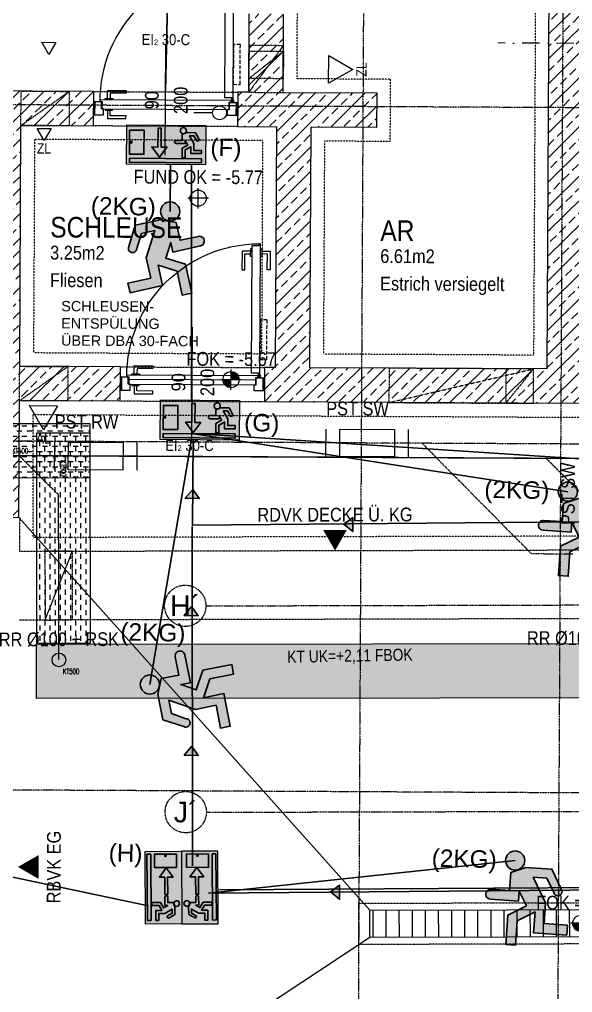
# Model space of a CAD drawing. Header units: millimetres. Extents: x -22184 to 119634, y -59962 to 51543.
# Drawn here: x 3536 to 7557, y -1063 to 6009 of the extents above; entities that cross this region are included whole.
import ezdxf
from ezdxf.enums import TextEntityAlignment as Align

# ---------------------------------------------------------------- set-up
doc = ezdxf.new("R2010")
doc.units = ezdxf.units.MM
for name, pattern in [('DASHDOT', [1, 0.5, -0.25, 0, -0.25]), ('HIDDEN', [0.375, 0.25, -0.125]), ('HIDDEN2', [0.1875, 0.125, -0.0625]), ('STRICHPUNKT', [1, 0.5, -0.25, 0, -0.25]), ('STRICHPUNKTX2', [2, 1, -0.5, 0, -0.5])]:
    doc.linetypes.add(name, pattern=pattern)
for name, color, linetype in [('00-TXT---------M0', 8, 'Continuous'), ('01-ANS-G00-LKG-M0', 8, 'Continuous'), ('01-SCH-G00-Lkg-M0', 8, 'STRICHPUNKTX2'), ('01-SYM-G00-Lkg-M0', 8, 'Continuous'), ('01-TXT---------M0', 1, 'Continuous'), ('01-TXT---------PP', 1, 'Continuous'), ('01-TXT-G00-LKG-M0', 1, 'Continuous'), ('02-ANS-G00-Lkg-Rigol', 8, 'Continuous'), ('02-AXO-G00-Lkg-M0', 8, 'STRICHPUNKT'), ('02-FIL-G00-Lkg-STB', 8, 'Continuous'), ('02-HID-G00-LKG-M0', 8, 'HIDDEN2'), ('02-TWA-G00-LKG-M0', 4, 'Continuous'), ('03-SYM-G00-Lkg-M0', 8, 'Continuous'), ('05-STO---------M0', 1, 'Continuous'), ('05-SYM---------M0', 8, 'Continuous'), ('05-SYM-G00-Lkg-M0', 8, 'Continuous'), ('05-TXT--------M0', 8, 'Continuous'), ('05-TXT-G00-Lkg-M0', 8, 'Continuous'), ('07-RWK-G00-LKG-M0', 150, 'HIDDEN'), ('07-SWK-G00-Lkg-M0', 34, 'STRICHPUNKT'), ('07-SYM-G00-LKG-M0', 8, 'Continuous'), ('07-TXT---------M0', 8, 'Continuous')]:
    doc.layers.add(name, color=color, linetype=linetype)
doc.layers.add('05_HLP---------M0', color=6, linetype='Continuous', plot=False)
doc.layers.add('07_SYM-G00-LKG-HLP', color=6, linetype='Continuous', plot=False)
for name, color, linetype, true_color in [('E_Bauangaben', 242, 'Continuous', 0xcb1042), ('E_BRANDMELDE', 1, 'Continuous', 0xec0407), ('E_KABELTASSE', 150, 'Continuous', 0x007af5)]:
    doc.layers.add(name, color=color, linetype=linetype, true_color=true_color)
doc.styles.add('0.EG (1)$0$ERSTELLTER_STIL_2', font='ARIALN.TTF')
doc.styles.add('ARIAL', font='arial.ttf', dxfattribs={"width": 0.85})
doc.styles.add('ET_LEGENDE - Wohnung$0$ROMANS', font='romans.shx', dxfattribs={"width": 0.6})
doc.styles.get("Standard").update_dxf_attribs({"font": 'arial.ttf'})
pattern_1 = [(44.70755, (-35675.08, -41544.72), (-89.34302, 90.25976), []), (44.70755, (-35585.27, -41545.18), (-89.34302, 90.25976), [63.5, -31.75])]

# ---------------------------------------------------------------- blocks, each defined once
blk = doc.blocks.new('*U116')
h = blk.add_hatch()
h.set_pattern_fill('DASH', color=256, scale=15, style=0)
h.set_pattern_definition([(0, (17783.196, 0), (47.625, 47.625), [47.625, -47.625])])
h.paths.add_polyline_path([(18783.2, 250), (0, 250), (0, -250), (18783.2, -250)])
blk.add_lwpolyline([(18783.2, 250), (0, 250), (0, -250), (18783.2, -250)], close=True)
at = {"insert": (250, 0), "char_height": 50, "width": 570.095, "attachment_point": 4, "style": 'ET_LEGENDE - Wohnung$0$ROMANS'}
blk.add_mtext('KT500', dxfattribs=at)
at = {"style": 'ET_LEGENDE - Wohnung$0$ROMANS', "width": 0.6, "flags": 1}
for tag, p in [('RAUMBUCHNUMMER', (500, -550)), ('ANLAGE', (500, -700))]:
    blk.add_attdef(tag, text='', height=100, dxfattribs=at).set_placement(p, align=Align.MIDDLE)
for tag, p in [('TEILANLAGE_NR', (500, -850)), ('KOMPONENTE', (500, -1000)), ('KOMPONENTE_NR', (500, -1150)), ('BEZEICHNUNG', (500, -1300)), ('TYP', (500, -1450)), ('HERSTELLER', (500, -1600)), ('MODEL', (500, -1750)), ('LEISTUNG_MAX', (500, -1900)), ('SPEZIFISCH_1', (500, -2050)), ('SPEZIFISCH_2', (500, -2200)), ('SPEZIFISCH_3', (500, -2350)), ('SPEZIFISCH_4', (500, -2500)), ('SPEZIFISCH_5', (500, -2650)), ('GEWERKE_CODE', (500, -2800)), ('LV_POS', (500, -2950)), ('ZAEHLER', (500, -3100)), ('PLATZHALTER_1', (500, -3250)), ('PLATZHALTER_2', (500, -3400)), ('PLATZHALTER_3', (500, -3550)), ('JOBLISTE_VDMA', (500, -3700)), ('ET_SPEZIFISCH_1', (500, -3850)), ('ET_SPEZIFISCH_2', (500, -4000)), ('ET_SPEZIFISCH_3', (500, -4150)), ('ET_SPEZIFISCH_4', (500, -4300)), ('ET_SPEZIFISCH_5', (500, -4450)), ('ET_SPEZIFISCH_6', (500, -4600)), ('ET_SPEZIFISCH_7', (500, -4750))]:
    blk.add_attdef(tag, text='', height=100, dxfattribs=at).set_placement(p, align=Align.MIDDLE_CENTER)
blk = doc.blocks.new('*U115')
h = blk.add_hatch()
h.set_pattern_fill('DASH', color=256, scale=15, style=0)
h.set_pattern_definition([(0, (952.32, 0), (47.625, 47.625), [47.625, -47.625])])
h.paths.add_polyline_path([(1952.3, 250), (0, 250), (0, -250), (1952.3, -250)])
blk.add_lwpolyline([(1952.3, 250), (0, 250), (0, -250), (1952.3, -250)], close=True)
at = {"insert": (250, 0), "char_height": 50, "width": 570.095, "attachment_point": 4, "style": 'ET_LEGENDE - Wohnung$0$ROMANS'}
blk.add_mtext('KT500', dxfattribs=at)
at = {"style": 'ET_LEGENDE - Wohnung$0$ROMANS', "width": 0.6, "flags": 1}
for tag, p in [('RAUMBUCHNUMMER', (500, -550)), ('ANLAGE', (500, -700))]:
    blk.add_attdef(tag, text='', height=100, dxfattribs=at).set_placement(p, align=Align.MIDDLE)
for tag, p in [('TEILANLAGE_NR', (500, -850)), ('KOMPONENTE', (500, -1000)), ('KOMPONENTE_NR', (500, -1150)), ('BEZEICHNUNG', (500, -1300)), ('TYP', (500, -1450)), ('HERSTELLER', (500, -1600)), ('MODEL', (500, -1750)), ('LEISTUNG_MAX', (500, -1900)), ('SPEZIFISCH_1', (500, -2050)), ('SPEZIFISCH_2', (500, -2200)), ('SPEZIFISCH_3', (500, -2350)), ('SPEZIFISCH_4', (500, -2500)), ('SPEZIFISCH_5', (500, -2650)), ('GEWERKE_CODE', (500, -2800)), ('LV_POS', (500, -2950)), ('ZAEHLER', (500, -3100)), ('PLATZHALTER_1', (500, -3250)), ('PLATZHALTER_2', (500, -3400)), ('PLATZHALTER_3', (500, -3550)), ('JOBLISTE_VDMA', (500, -3700)), ('ET_SPEZIFISCH_1', (500, -3850)), ('ET_SPEZIFISCH_2', (500, -4000)), ('ET_SPEZIFISCH_3', (500, -4150)), ('ET_SPEZIFISCH_4', (500, -4300)), ('ET_SPEZIFISCH_5', (500, -4450)), ('ET_SPEZIFISCH_6', (500, -4600)), ('ET_SPEZIFISCH_7', (500, -4750))]:
    blk.add_attdef(tag, text='', height=100, dxfattribs=at).set_placement(p, align=Align.MIDDLE_CENTER)
blk = doc.blocks.new('*U96')
blk.add_line((0, 65), (0, 240))
blk.add_circle((0, 0), 65)
at = {"style": 'ET_LEGENDE - Wohnung$0$ROMANS', "width": 0.6, "flags": 1}
for tag, p in [('RAUMBUCHNUMMER', (0, -400)), ('ANLAGE', (0, -550))]:
    blk.add_attdef(tag, text='', height=100, dxfattribs=at).set_placement(p, align=Align.MIDDLE)
for tag, p in [('TEILANLAGE_NR', (0, -700)), ('KOMPONENTE', (0, -850)), ('KOMPONENTE_NR', (0, -1000)), ('BEZEICHNUNG', (0, -1150)), ('TYP', (0, -1300)), ('HERSTELLER', (0, -1450)), ('MODEL', (0, -1600)), ('LEISTUNG_MAX', (0, -1750)), ('SPEZIFISCH_1', (0, -1900)), ('SPEZIFISCH_2', (0, -2050)), ('SPEZIFISCH_3', (0, -2200)), ('SPEZIFISCH_4', (0, -2350)), ('SPEZIFISCH_5', (0, -2500)), ('GEWERKE_CODE', (0, -2650)), ('LV_POS', (0, -2800)), ('ZAEHLER', (0, -2950)), ('PLATZHALTER_1', (0, -3100)), ('PLATZHALTER_2', (0, -3250)), ('PLATZHALTER_3', (0, -3400)), ('JOBLISTE_VDMA', (0, -3550)), ('ET_SPEZIFISCH_1', (0, -3700)), ('ET_SPEZIFISCH_2', (0, -3850)), ('ET_SPEZIFISCH_3', (0, -4000)), ('ET_SPEZIFISCH_4', (0, -4150)), ('ET_SPEZIFISCH_5', (0, -4300)), ('ET_SPEZIFISCH_6', (0, -4450)), ('ET_SPEZIFISCH_7', (0, -4600))]:
    blk.add_attdef(tag, text='', height=100, dxfattribs=at).set_placement(p, align=Align.MIDDLE_CENTER)
blk = doc.blocks.new('*U124')
h = blk.add_hatch()
h.set_pattern_fill('DASH', color=256, scale=15, style=0)
h.set_pattern_definition([(0, (-21.38, 0), (47.625, 47.625), [47.625, -47.625])])
h.paths.add_polyline_path([(978.6, 250), (0, 250), (0, -250), (978.6, -250)])
blk.add_lwpolyline([(978.6, 250), (0, 250), (0, -250), (978.6, -250)], close=True)
at = {"insert": (250, 0), "char_height": 50, "width": 570.095, "attachment_point": 4, "style": 'ET_LEGENDE - Wohnung$0$ROMANS'}
blk.add_mtext('KT500', dxfattribs=at)
at = {"style": 'ET_LEGENDE - Wohnung$0$ROMANS', "width": 0.6, "flags": 1}
for tag, p in [('RAUMBUCHNUMMER', (500, -550)), ('ANLAGE', (500, -700))]:
    blk.add_attdef(tag, text='', height=100, dxfattribs=at).set_placement(p, align=Align.MIDDLE)
for tag, p in [('TEILANLAGE_NR', (500, -850)), ('KOMPONENTE', (500, -1000)), ('KOMPONENTE_NR', (500, -1150)), ('BEZEICHNUNG', (500, -1300)), ('TYP', (500, -1450)), ('HERSTELLER', (500, -1600)), ('MODEL', (500, -1750)), ('LEISTUNG_MAX', (500, -1900)), ('SPEZIFISCH_1', (500, -2050)), ('SPEZIFISCH_2', (500, -2200)), ('SPEZIFISCH_3', (500, -2350)), ('SPEZIFISCH_4', (500, -2500)), ('SPEZIFISCH_5', (500, -2650)), ('GEWERKE_CODE', (500, -2800)), ('LV_POS', (500, -2950)), ('ZAEHLER', (500, -3100)), ('PLATZHALTER_1', (500, -3250)), ('PLATZHALTER_2', (500, -3400)), ('PLATZHALTER_3', (500, -3550)), ('JOBLISTE_VDMA', (500, -3700)), ('ET_SPEZIFISCH_1', (500, -3850)), ('ET_SPEZIFISCH_2', (500, -4000)), ('ET_SPEZIFISCH_3', (500, -4150)), ('ET_SPEZIFISCH_4', (500, -4300)), ('ET_SPEZIFISCH_5', (500, -4450)), ('ET_SPEZIFISCH_6', (500, -4600)), ('ET_SPEZIFISCH_7', (500, -4750))]:
    blk.add_attdef(tag, text='', height=100, dxfattribs=at).set_placement(p, align=Align.MIDDLE_CENTER)
blk = doc.blocks.new('01-SQM')
at = {"layer": '01-TXT---------M0', "color": 1, "style": 'ARIAL', "width": 0.85}
blk.add_attdef('ROOM', (0, 0), '', height=0.15, dxfattribs=at)
blk.add_attdef('AREA', text='', height=0.1, dxfattribs=at).set_placement((0, -0.06), align=Align.TOP_LEFT)
at = {"layer": '01-TXT---------PP', "color": 1, "style": 'ARIAL', "width": 0.85}
blk.add_attdef('NR', text='', height=0.15, dxfattribs=at).set_placement((-0.1173, 0), align=Align.RIGHT)
blk.add_attdef('FLOOR', text='', height=0.1, dxfattribs=at).set_placement((0, -0.26), align=Align.TOP_LEFT)
blk = doc.blocks.new('05-TXT')
at = {"layer": '05-TXT--------M0'}
blk.add_line((-0.4, 0), (0.4, 0), dxfattribs=at)
at = {"layer": '05-TXT--------M0', "color": 8, "style": 'ARIAL', "width": 0.85}
blk.add_attdef('BREITE', text='', height=0.1, dxfattribs=at).set_placement((0, 0.05), align=Align.CENTER)
blk.add_attdef('HÖHE', text='', height=0.1, rotation=360, dxfattribs=at).set_placement((0, -0.06), align=Align.TOP_CENTER)
blk = doc.blocks.new('03-rar')
blk.add_circle((0, 0), 0.05)
at = {"layer": '01-TXT---------M0', "color": 8, "style": 'ARIAL', "width": 0.85}
blk.add_attdef('RR', text='', height=0.1, dxfattribs=at).set_placement((0, 0.1), align=Align.CENTER)
blk = doc.blocks.new('schnittführung')
at = {"color": 4, "linetype": 'DASHDOT', "ltscale": 0.25}
blk.add_line((0.2375, -0.1378), (0.2375, 1.6622), dxfattribs=at)
blk.add_line((0.2375, -0.1378), (0.2375, 1.6622), dxfattribs=at)
blk.add_line((0.2375, -0.1378), (0.2375, 1.6622), dxfattribs=at)
at = {"color": 4}
blk.add_lwpolyline([(0.1875, 0.1378), (0.1875, -0.1378), (0, 0)], close=True, dxfattribs=at)
at = {"layer": '07-TXT---------M0', "color": 9, "style": 'ARIAL', "text_generation_flag": 6, "width": 0.85}
blk.add_attdef('SCHNITT', text='', height=0.15, rotation=270, dxfattribs=at).set_placement((-0.0373, 0), align=Align.CENTER)
blk = doc.blocks.new('03-PST')
for p, q in [((0, -0.1), (0, 0.1)), ((0.1, -0.1), (0.1, 0.1)), ((0.1, 0.1), (0.5, 0.1)), ((0.5, -0.1), (0.5, 0.1)), ((0.6, -0.1), (0.6, 0.1)), ((0.5, -0.1), (0.1, -0.1))]:
    blk.add_line(p, q)
at = {"layer": '01-TXT---------M0', "color": 8, "style": 'ARIAL', "width": 0.85}
blk.add_attdef('KS', text='', height=0.1, dxfattribs=at).set_placement((0, 0.3), align=Align.TOP_LEFT)
blk = doc.blocks.new('01-HK1')
for p, q in [((-0.0005, -0.0742), (-0.0005, 0.0742)), ((0.0737, 0), (-0.0747, 0))]:
    blk.add_line(p, q)
blk.add_circle((-0.0005, 0), 0.0586)
for points in [[(-0.0005, 0.0586), (0.0409, 0.0414), (-0.0005, 0)], [(-0.0005, 0), (0.0581, 0), (0.0409, 0.0414)], [(-0.0591, 0), (-0.0419, -0.0414), (-0.0005, 0)], [(-0.0419, -0.0414), (-0.0005, -0.0586), (-0.0005, 0)]]:
    blk.add_solid(points)
at = {"layer": '01-TXT---------M0', "color": 8, "style": 'ARIAL', "width": 0.85}
blk.add_attdef('HEIGHT', text='', height=0.1, dxfattribs=at).set_placement((0, 0.2), align=Align.TOP_CENTER)
blk = doc.blocks.new('TÜR-BLOCKZARGE-90')
at = {"layer": '05-STO---------M0'}
for points in [[(-0.465, 0.05), (-0.515, 0.05), (-0.515, -0.045), (-0.45, -0.045), (-0.45, -0.045), (-0.45, -0.045), (-0.45, -0.001), (-0.465, -0.001), (-0.465, 0.05)], [(0.465, 0.05), (0.515, 0.05), (0.515, -0.045), (0.45, -0.045), (0.45, -0.045), (0.45, -0.045), (0.45, -0.001), (0.465, -0.001), (0.465, 0.05)]]:
    blk.add_lwpolyline(points, dxfattribs=at)
at = {"layer": '05-SYM---------M0'}
for points in [[(-0.4276, 0.0864), (-0.4276, 0.0864), (-0.4276, 0.0864), (-0.4276, 0.0864), (-0.4796, 0.0864), (-0.4796, 0.0724), (-0.4916, 0.0724), (-0.4916, 1.0244), (-0.4796, 1.0244), (-0.4796, 1.0104), (-0.4276, 1.0104), (-0.4276, 1.0104), (-0.4276, 1.0104), (-0.4276, 0.0864)], [(-0.5016, 0.9704), (-0.5616, 0.9704), (-0.5616, 0.8354), (-0.5416, 0.8354), (-0.5416, 0.9504), (-0.5016, 0.9504)], [(-0.4916, 0.9879), (-0.5016, 0.9879), (-0.5016, 0.9329), (-0.4916, 0.9329)], [(-0.4276, 0.9879), (-0.4176, 0.9879), (-0.4176, 0.9329), (-0.4276, 0.9329)], [(-0.4176, 0.9704), (-0.3576, 0.9704), (-0.3576, 0.8354), (-0.3776, 0.8354), (-0.3776, 0.9504), (-0.4176, 0.9504)], [(-0.493, 0.0604), (-0.483, 0.0604)], [(-0.488, 0.0654), (-0.488, 0.0554)]]:
    blk.add_lwpolyline(points, dxfattribs=at)
at = {"layer": '05-SYM---------M0', "linetype": 'HIDDEN2', "ltscale": 0.2}
blk.add_lwpolyline([(-0.4916, 0.1824), (-0.5416, 0.1824), (-0.5416, 0.4724), (-0.4916, 0.4724)], close=True, dxfattribs=at)
at = {"layer": '05-SYM---------M0'}
for points in [[(-0.515, 0.05), (-0.525, 0.05), (-0.525, -0.045), (-0.515, -0.045)], [(0.515, 0.05), (0.525, 0.05), (0.525, -0.045), (0.515, -0.045)]]:
    blk.add_lwpolyline(points, close=True, dxfattribs=at)
blk.add_circle((-0.488, 0.0604), 0.01, dxfattribs=at)
blk.add_arc((-0.488, 0.0604), 0.964, 359.50075, 89.50075, dxfattribs=at)
at = {"layer": '05_HLP---------M0'}
for points in [[(-0.525, 0.1), (-0.525, -0.1)], [(0.422, 0.074), (0.422, 0.134), (0.287, 0.134), (0.287, 0.114), (0.402, 0.114), (0.402, 0.074)], [(0.4395, 0.064), (0.4395, 0.074), (0.3845, 0.074), (0.3845, 0.064)], [(0.525, 0.1), (0.525, -0.1)], [(-0.462, 0), (-0.462, 0), (-0.462, 0), (-0.462, 0), (-0.462, 0.052), (-0.476, 0.052), (-0.476, 0.064), (0.476, 0.064), (0.476, 0.052), (0.462, 0.052), (0.462, 0), (0.462, 0), (0.462, 0), (-0.462, 0)], [(0.422, -0.01), (0.422, -0.07), (0.287, -0.07), (0.287, -0.05), (0.402, -0.05), (0.402, -0.01)], [(0.4395, 0), (0.4395, -0.01), (0.3845, -0.01), (0.3845, 0)]]:
    blk.add_lwpolyline(points, dxfattribs=at)
blk = doc.blocks.new('01-hk4')
blk.add_lwpolyline([(0, 0, 0, 0.270625, 0), (0, 0.234375, 0.270625, 0.270625, 0)], format="xyseb")
at = {"layer": '00-TXT---------M0', "color": 8, "style": 'ARIAL', "width": 0.85}
blk.add_attdef('HEIGHT', text='', height=0.1, dxfattribs=at).set_placement((0, 0.35), align=Align.CENTER)
blk = doc.blocks.new('01-HK2')
for p, q in [((0, -0.098), (0, 0.098)), ((0.098, 0), (-0.098, 0))]:
    blk.add_line(p, q)
blk.add_circle((0, 0), 0.0773)
at = {"layer": '01-TXT---------M0', "color": 8, "style": 'ARIAL', "width": 0.85}
blk.add_attdef('HEIGHT', text='', height=0.1, rotation=360, dxfattribs=at).set_placement((0, 0.132), align=Align.BOTTOM_CENTER)
blk = doc.blocks.new('9809550')
at = {"color": 18, "lineweight": 30, "true_color": 0x000000}
for points in [[(423921.7, 99168.8), (423956.8, 99168.8), (423956.8, 99202.9), (423984.5, 99214.5), (424033.7, 99214.5), (424053.8, 99178.3)], [(424040.2, 99170.9), (424025.2, 99196.7), (423999.7, 99196.8), (424026.2, 99150.3), (424026.2, 99110.9), (424070.2, 99110.9), (424070.2, 99092.3), (424007.5, 99092.3), (424007.5, 99131.7), (423975, 99113.1), (423975, 99067), (423956.5, 99067), (423956.5, 99122.4), (423990.5, 99141.9), (423975.1, 99168.8), (423975.1, 99150.2), (423921.7, 99150.3)]]:
    blk.add_lwpolyline(points, dxfattribs=at)
blk.add_circle((423963.6, 99225.9), 18.1, dxfattribs=at)
for centre, radius, start, end in [((423921.7, 99159.5), 9.27, 89.9849, 270.0151), ((424047.8, 99173.1), 7.96, 195.7299, 41.4005)]:
    blk.add_arc(centre, radius, start, end, dxfattribs=at)
blk = doc.blocks.new('RIVO-SIBEL-ARR-down')
h = blk.add_hatch(color=100)
h.paths.add_polyline_path([(3686.69, 1956.46), (3686.69, 1947.63), (3704.36, 1947.63), (3704.36, 1956.46)])
h.paths.add_polyline_path([(3693.72, 1955.75), (3694.43, 1955.76), (3694.43, 1951.52), (3695.72, 1951.52), (3694.04, 1949.27), (3692.34, 1951.53), (3693.72, 1951.53)], flags=16)
h.paths.add_polyline_path([(3690.59, 1955.25), (3690.59, 1949.9), (3687.35, 1949.9), (3687.35, 1955.25)], flags=16)
h.paths.add_polyline_path([(3699.13, 1953.06), (3699.13, 1954.59, -0.30558), (3698.7, 1955.23, -1), (3700.07, 1955.23, -0.302406), (3699.65, 1954.59), (3700.18, 1954.8), (3702.06, 1954.8), (3702.82, 1953.42, -0.97219), (3702.38, 1953), (3701.73, 1954.12), (3700.76, 1954.12), (3701.77, 1952.35), (3701.77, 1950.85), (3703.45, 1950.85), (3703.45, 1950.14), (3701.06, 1950.14), (3701.06, 1951.64), (3699.82, 1950.93), (3699.82, 1949.18), (3699.12, 1949.18), (3699.12, 1951.29), (3700.41, 1952.03), (3699.82, 1953.05), (3699.82, 1952.35), (3697.79, 1952.35, -1), (3697.79, 1953.06)], flags=16)
h.paths.add_polyline_path([(3703.45, 1948.98), (3703.45, 1948.07), (3687.35, 1948.07), (3687.35, 1948.98)], flags=16)
h = blk.add_hatch(color=7)
h.paths.add_polyline_path([(3690.59, 1955.25), (3687.35, 1955.25), (3687.35, 1949.9), (3690.59, 1949.9)])
h.paths.add_polyline_path([(3703.45, 1948.98), (3687.35, 1948.98), (3687.35, 1948.07), (3703.45, 1948.07)])
blk.add_hatch(color=256).paths.add_polyline_path([(3693.72, 1951.53), (3692.34, 1951.53), (3694.04, 1949.27), (3695.72, 1951.52), (3694.43, 1951.52), (3694.43, 1955.76), (3693.72, 1955.75)])
h = blk.add_hatch(color=256)
h.paths.add_polyline_path([(3700.76, 1954.12), (3701.73, 1954.12), (3702.38, 1953, 0.97219), (3702.82, 1953.42), (3702.06, 1954.8), (3700.18, 1954.8), (3699.13, 1954.36), (3699.13, 1953.06), (3697.79, 1953.06, 1), (3697.79, 1952.35), (3699.82, 1952.35), (3699.82, 1953.05), (3700.41, 1952.03), (3699.12, 1951.29), (3699.12, 1949.18), (3699.82, 1949.18), (3699.82, 1950.93), (3701.06, 1951.64), (3701.06, 1950.14), (3703.45, 1950.14), (3703.45, 1950.85), (3701.77, 1950.85), (3701.77, 1952.35)])
h.paths.add_polyline_path([(3698.7, 1955.23, 1), (3700.07, 1955.23, 1)])
blk.add_lwpolyline([(3686.69, 1956.46), (3704.36, 1956.46), (3704.36, 1947.63), (3686.69, 1947.63)], close=True)
at = {"color": 18, "lineweight": 30, "true_color": 0x000000}
for points in [[(3690.59, 1955.25), (3687.35, 1955.25), (3687.35, 1949.9), (3690.59, 1949.9)], [(3703.45, 1948.98), (3687.35, 1948.98), (3687.35, 1948.07), (3703.45, 1948.07)]]:
    blk.add_lwpolyline(points, close=True, dxfattribs=at)
blk.add_lwpolyline([(3693.72, 1955.75), (3693.72, 1951.53), (3692.34, 1951.53), (3694.04, 1949.27), (3695.72, 1951.52), (3694.43, 1951.52), (3694.43, 1955.76), (3693.72, 1955.75)], dxfattribs=at)
blk.add_circle((3687.72, 1952.58), 0.19, dxfattribs=at)
at = {"xscale": 0.0381026673526157, "yscale": 0.0381026673526157, "zscale": 0.0381026673526157}
blk.add_blockref('9809550', (-12454.76, -1825.54), dxfattribs=at)
blk = doc.blocks.new('Fluchtwegpfeil')
at = {"lineweight": 30}
h = blk.add_hatch(color=100, dxfattribs=at)
h.dxf.hatch_style = 1
h.paths.add_polyline_path([(178497.6, 33031), (178497.6, 32977.4), (178562.6, 32977.4), (178563.3, 32977.9)])
h.paths.add_polyline_path([(178562.6, 32977.4), (178497.6, 32977.4), (178497.6, 32929.8)])
at = {"color": 100, "lineweight": 30}
blk.add_lwpolyline([(178563.3, 32977.9), (178497.6, 33031), (178497.6, 32929.8), (178563.3, 32977.9)], dxfattribs=at)
blk = doc.blocks.new('750298750')
h = blk.add_hatch(color=3)
h.paths.add_polyline_path([(426943.6, 99576.9), (426968.1, 99576.8), (426982.5, 99552, 1.25347), (426995.6, 99559.2), (426976.3, 99594), (426929, 99594), (426902.3, 99582.8), (426902.3, 99550), (426868.6, 99550, 1), (426868.6, 99532.2), (426919.9, 99532.1), (426919.9, 99550), (426934.8, 99524.1), (426902.1, 99505.4), (426902.1, 99452.1), (426919.8, 99452.1), (426919.8, 99496.4), (426951.1, 99514.3), (426951.1, 99476.4), (427011.4, 99476.4), (427011.4, 99494.3), (426969.1, 99494.3), (426969.1, 99532.2)])
h.paths.add_polyline_path([(426891.5, 99604.9, 1), (426926.3, 99604.9, 1)])
at = {"xscale": 0.9619413167778113, "yscale": 0.9619413167778113, "zscale": 0.9619413167778113}
blk.add_blockref('9809550', (19080.8, 4155.4), dxfattribs=at)
blk = doc.blocks.new('RIVO-SIBEL-ARR-left')
h = blk.add_hatch(color=100)
h.paths.add_polyline_path([(3656.51, 1956.46), (3656.51, 1947.63), (3674.18, 1947.63), (3674.18, 1956.46)])
h.paths.add_polyline_path([(3662.75, 1954.45), (3662.75, 1953.06), (3666.97, 1953.06), (3666.98, 1952.36), (3662.74, 1952.36), (3662.74, 1951.07), (3660.49, 1952.74)], flags=16)
h.paths.add_polyline_path([(3660.42, 1955.25), (3660.42, 1949.9), (3657.18, 1949.9), (3657.18, 1955.25)], flags=16)
h.paths.add_polyline_path([(3668.95, 1953.06), (3668.95, 1954.59, -0.30558), (3668.52, 1955.23, -1), (3669.9, 1955.23, -0.302406), (3669.48, 1954.59), (3670.01, 1954.8), (3671.88, 1954.8), (3672.65, 1953.42, -0.97219), (3672.2, 1953), (3671.56, 1954.12), (3670.59, 1954.12), (3671.59, 1952.35), (3671.59, 1950.85), (3673.27, 1950.85), (3673.27, 1950.14), (3670.88, 1950.14), (3670.88, 1951.64), (3669.64, 1950.93), (3669.64, 1949.18), (3668.94, 1949.18), (3668.94, 1951.29), (3670.24, 1952.03), (3669.65, 1953.05), (3669.65, 1952.35), (3667.61, 1952.35, -1), (3667.61, 1953.06)], flags=16)
h.paths.add_polyline_path([(3673.27, 1948.98), (3673.27, 1948.07), (3657.18, 1948.07), (3657.18, 1948.98)], flags=16)
h = blk.add_hatch(color=7)
h.paths.add_polyline_path([(3660.42, 1955.25), (3657.18, 1955.25), (3657.18, 1949.9), (3660.42, 1949.9)])
h.paths.add_polyline_path([(3673.27, 1948.98), (3657.18, 1948.98), (3657.18, 1948.07), (3673.27, 1948.07)])
blk.add_hatch(color=256).paths.add_polyline_path([(3662.75, 1953.06), (3662.75, 1954.45), (3660.49, 1952.74), (3662.74, 1951.07), (3662.74, 1952.36), (3666.98, 1952.36), (3666.97, 1953.06)])
h = blk.add_hatch(color=256)
h.paths.add_polyline_path([(3670.59, 1954.12), (3671.56, 1954.12), (3672.2, 1953, 0.97219), (3672.65, 1953.42), (3671.88, 1954.8), (3670.01, 1954.8), (3668.95, 1954.36), (3668.95, 1953.06), (3667.61, 1953.06, 1), (3667.61, 1952.35), (3669.65, 1952.35), (3669.65, 1953.05), (3670.24, 1952.03), (3668.94, 1951.29), (3668.94, 1949.18), (3669.64, 1949.18), (3669.64, 1950.93), (3670.88, 1951.64), (3670.88, 1950.14), (3673.27, 1950.14), (3673.27, 1950.85), (3671.59, 1950.85), (3671.59, 1952.35)])
h.paths.add_polyline_path([(3668.52, 1955.23, 1), (3669.9, 1955.23, 1)])
blk.add_lwpolyline([(3656.51, 1956.46), (3674.18, 1956.46), (3674.18, 1947.63), (3656.51, 1947.63)], close=True)
at = {"color": 18, "lineweight": 30, "true_color": 0x000000}
for points in [[(3660.42, 1955.25), (3657.18, 1955.25), (3657.18, 1949.9), (3660.42, 1949.9)], [(3673.27, 1948.98), (3657.18, 1948.98), (3657.18, 1948.07), (3673.27, 1948.07)]]:
    blk.add_lwpolyline(points, close=True, dxfattribs=at)
blk.add_lwpolyline([(3666.97, 1953.06), (3662.75, 1953.06), (3662.75, 1954.45), (3660.49, 1952.74), (3662.74, 1951.07), (3662.74, 1952.36), (3666.98, 1952.36), (3666.97, 1953.06)], dxfattribs=at)
blk.add_circle((3657.54, 1952.58), 0.19, dxfattribs=at)
at = {"xscale": 0.0381026673526157, "yscale": 0.0381026673526157, "zscale": 0.0381026673526157}
blk.add_blockref('9809550', (-12484.93, -1825.54), dxfattribs=at)

msp = doc.modelspace()

# ---------------------------------------------------------------- hatches: boundary and pattern name
at = {"layer": '02-ANS-G00-Lkg-Rigol'}
h = msp.add_hatch(dxfattribs=at)
h.set_pattern_fill('ANSI31', color=256, scale=30, angle=152.04654196, style=0)
h.set_pattern_definition([(90.1423, (9899.91, 6559.28), (-95.2497, -0.2366), [])])
h.paths.add_polyline_path([(13083.0873, -446.7751), (13083.5841, -646.7745), (6083.6081, -664.1602), (6083.1114, -464.1608)])
at = {"layer": '02-FIL-G00-Lkg-STB'}
h = msp.add_hatch(dxfattribs=at)
h.set_pattern_fill('ANSI33', color=256, scale=20, angle=107.04654196, style=0)
h.set_pattern_definition(pattern_1)
h.paths.add_polyline_path([(2478.7695, 10343.6175), (2477.4935, 10093.6207), (7407.4293, 10068.457), (7393.6479, 7368.4922), (7392.6271, 7168.4948), (7373.7416, 3468.543), (5648.0183, 3477.3516), (5656.9506, 5227.3288), (6132.6902, 5224.9005), (6133.9663, 5474.8972), (5453.8743, 5478.3686), (5456.7837, 6048.3612), (5206.787, 6049.6372), (5203.8776, 5479.6446), (5123.8786, 5480.053), (5122.6026, 5230.0562), (5406.9538, 5228.6048), (5398.0215, 3478.6276), (5318.0226, 3479.0359), (5316.7465, 3229.0392), (7622.4623, 3217.2702), (7649.2593, 8467.2018), (7650.5353, 8717.1986), (7658.7021, 10317.1777)])
h = msp.add_hatch(dxfattribs=at)
h.set_pattern_fill('ANSI33', color=256, scale=20, angle=107.04654196, style=0)
h.set_pattern_definition(pattern_1)
h.paths.add_polyline_path([(3536.7697, 3238.1247), (4266.7602, 3234.3986), (4268.0362, 3484.3953), (3538.0457, 3488.1214), (3546.9781, 5238.0986), (4072.6163, 5235.4156), (4073.8923, 5485.4124), (1398.2821, 5499.0694), (1397.0061, 5249.0726), (3296.9813, 5239.3747), (3283.7104, 2639.4085), (-410.4956, 2658.2647), (-660.4924, 2659.5408), (-2845.4639, 2670.6934), (-2596.7432, 2419.4206), (-2166.7488, 2417.2258), (-2166.4425, 2477.2251), (-1466.4517, 2473.6521), (-1466.7579, 2413.6529), (533.216, 2403.4445), (533.5223, 2463.4437), (1433.5106, 2458.85), (1433.2043, 2398.8507), (3532.4311, 2388.1357)])

# ---------------------------------------------------------------- linework, layer by layer
at = {"color": 102, "lineweight": 30, "true_color": 0x21de37}
for points in [[(4598.8855, 5482.7327), (4620.3232, 6456.5525), (886.7809, 6538.7428)], [(4788.0863, 3241.7796), (4788.0863, 4952.3664)], [(19242.9218, 2457.5619), (4793.3812, 2332.7284), (4798.7816, 2953.1207)], [(4794.6953, -142.3168), (4791.5156, 2324.6106)], [(19554.3114, 2211.1384), (19500.7799, -220.5644), (4911.4885, -341.7417)]]:
    msp.add_lwpolyline(points, dxfattribs=at)
at = {"color": 4, "lineweight": 30}
for points in [[(4632.4677, 4613.3705), (4634.9683, 4954.3737)], [(4484.3662, 1175.418), (4790.4263, 2971.7223)], [(7523.2411, 2576.7704), (4790.5633, 2998.5668)], [(8906.0463, 2729.6058), (4842.8637, 2998.1832)], [(2154.3427, 55.4974), (4463.0885, -431.8441)], [(7140.4434, -104.4308), (4915.3351, -341.7098)]]:
    msp.add_lwpolyline(points, dxfattribs=at)
at = {"color": 2, "lineweight": 30}
msp.add_lwpolyline([(13349.5284, -266.1127), (4989.9869, -317.9707)], dxfattribs=at)
at = {"layer": '01-ANS-G00-LKG-M0'}
msp.add_lwpolyline([(4327.5812, 3395.0903), (5257.5691, 3390.3434)], dxfattribs=at)
at = {"layer": '01-TXT-G00-LKG-M0', "flags": 128}
for points in [[(3800.5926, 5842.2971), (3749.401, 5754.6667), (3699.1066, 5842.8151)], [(5785.2558, 5748.168), (5960.5167, 5645.7848), (5784.2197, 5545.1959)], [(3766.217, 5216.9793), (3715.0254, 5129.3488), (3664.731, 5217.4973)], [(3813.0748, 3201.7139), (3710.6915, 3026.4529), (3610.1027, 3202.7499)]]:
    msp.add_lwpolyline(points, close=True, dxfattribs=at)
at = {"layer": '02-ANS-G00-Lkg-Rigol'}
for points in [[(6083.1114, -464.1608), (3532.4311, 2388.1357)], [(6083.6081, -664.1602), (2806.5422, -2828.2271)]]:
    msp.add_lwpolyline(points, dxfattribs=at)
msp.add_lwpolyline([(13083.0873, -446.7751), (13083.5841, -646.7745), (6083.6081, -664.1602), (6083.1114, -464.1608)], close=True, dxfattribs=at)
at = {"layer": '02-AXO-G00-Lkg-M0'}
for points in [[(6090.4587, 16542.858), (5976.1248, -5856.8502)], [(7540.4398, 16535.4569), (7426.1059, -5864.2513)], [(8964.9184, 5360.446), (-13134.7937, 5473.2487)], [(4891.5708, 1746.8222), (31411.764, 1812.6901), (31411.764, 1812.6901)], [(20053.7112, 323.781), (-13160.2126, 493.3135)], [(4895.2963, 246.8269), (31415.4895, 312.6947), (31415.4895, 312.6947)]]:
    msp.add_lwpolyline(points, dxfattribs=at)
for centre in [(4741.5727, 1747.5879), (4745.2982, 247.5925)]:
    msp.add_circle(centre, 150, dxfattribs=at)
at = {"layer": '02-HID-G00-LKG-M0', "color": 4}
msp.add_line((28834.4791, 1706.2473), (3534.2758, 1643.5669), dxfattribs=at)
at = {"layer": '02-HID-G00-LKG-M0', "ltscale": 0.5}
msp.add_lwpolyline([(28091.7352, 6154.4577), (28098.2174, 3544.4656), (22698.246, 3531.0541), (22699.3637, 3081.0453), (28250.5093, 3094.8047), (28246.2989, 2394.8194), (22701.1156, 2381.0469), (22701.3391, 2291.0577), (3636.4515, 2243.7065), (3636.7375, 3137.6131), (7721.9506, 3116.7611), (7748.7476, 8366.6927), (10386.2182, 8353.2304), (10399.3921, 3050.4677), (16279.3726, 3065.0718), (16278.2548, 3515.1086), (10848.2716, 3501.6222), (10828.0048, 11661.597), (28077.9512, 11704.4405), (28090.6176, 6604.4557), (27740.6194, 6603.5864), (27741.737, 6153.5884), (28091.7352, 6154.4577)], dxfattribs=at)
for points in [[(5554.3835, 5577.8569), (5562.0397, 7077.8373), (7260.3012, 7069.1689), (7292.118, 7069.0065), (7274.2533, 3569.0521), (5748.5274, 3576.8398), (5756.4389, 5126.8196), (6232.1785, 5124.3913), (6234.4754, 5574.3855)], [(5298.5332, 3579.1367), (5306.4447, 5129.1165), (3646.4664, 5137.5895), (3638.5549, 3587.6097)]]:
    msp.add_lwpolyline(points, close=True, dxfattribs=at)
at = {"layer": '02-HID-G00-LKG-M0', "color": 4}
for points in [[(5203.8776, 5479.6446), (5453.8743, 5478.3686), (5455.6098, 5818.3641), (5205.613, 5819.6402), (5203.8776, 5479.6446)], [(5454.3848, 5578.3673), (5204.388, 5579.6433), (5205.4089, 5779.6407), (5455.4056, 5778.3647), (5454.3848, 5578.3673)], [(3546.9781, 5238.0986), (3548.2541, 5488.0954), (3898.2496, 5486.3089), (3896.9735, 5236.3121)], [(3536.7697, 3238.1247), (3538.0457, 3488.1214), (3888.0412, 3486.3349), (3886.7651, 3236.3382), (3536.7697, 3238.1247)], [(7273.7429, 3469.0534), (6223.7566, 3474.4128), (6222.4805, 3224.4161), (7272.4668, 3219.0567)], [(7273.7429, 3469.0534), (7073.7455, 3470.0743), (7072.4694, 3220.0775), (7272.4668, 3219.0567)], [(3921.6211, 2144.4144), (3721.6217, 2143.9177), (3722.8632, 1644.0335), (3922.8626, 1644.5302), (3921.6211, 2144.4144)]]:
    msp.add_lwpolyline(points, close=True, dxfattribs=at)
for points in [[(5203.8776, 5479.6446), (5455.6098, 5818.3641)], [(5204.388, 5579.6433), (5455.4056, 5778.3647)], [(3546.9781, 5238.0986), (3898.2496, 5486.3089)], [(3536.7697, 3238.1247), (3888.0412, 3486.3349)], [(6222.4805, 3224.4161), (7273.7429, 3469.0534)], [(7072.4694, 3220.0775), (7273.7429, 3469.0534)], [(3722.8632, 1644.0335), (3921.6211, 2144.4144)]]:
    msp.add_lwpolyline(points, dxfattribs=at)
at = {"layer": '02-HID-G00-LKG-M0'}
for points in [[(4073.8923, 5485.4124), (5123.8786, 5480.053)], [(5122.6026, 5230.0562), (4072.6163, 5235.4156)], [(4268.0362, 3484.3953), (5318.0226, 3479.0359)], [(5316.7465, 3229.0392), (4266.7602, 3234.3986)], [(3538.0761, 2388.1069), (3536.4194, 2143.4577), (22801.5872, 2191.3063)], [(13053.7083, -696.8488), (6003.7326, -714.3587), (6002.9875, -414.3596), (13052.9632, -396.8498)]]:
    msp.add_lwpolyline(points, dxfattribs=at)
at = {"layer": '02-TWA-G00-LKG-M0'}
for p, q in [((3546.9781, 5238.0986), (4072.6163, 5235.4156)), ((5122.6026, 5230.0562), (5406.9538, 5228.6048))]:
    msp.add_line(p, q, dxfattribs=at)
for points in [[(7373.7416, 3468.543), (7392.6271, 7168.4948)], [(5203.8776, 5479.6446), (5206.787, 6049.6372)], [(5453.8743, 5478.3686), (5456.7837, 6048.3612)], [(4073.8923, 5485.4124), (1398.2821, 5499.0694)], [(4073.8923, 5485.4124), (4072.6163, 5235.4156)], [(5123.8786, 5480.053), (5122.6026, 5230.0562)], [(5203.8776, 5479.6446), (5123.8786, 5480.053)], [(5453.8743, 5478.3686), (6133.9663, 5474.8972), (6132.6902, 5224.9005), (5656.9506, 5227.3288)], [(3538.0457, 3488.1214), (3546.9781, 5238.0986)], [(5398.0215, 3478.6276), (5406.9538, 5228.6048)], [(5648.0183, 3477.3516), (5656.9506, 5227.3288)], [(4268.0362, 3484.3953), (3538.0457, 3488.1214)], [(4268.0362, 3484.3953), (4266.7602, 3234.3986)], [(5318.0226, 3479.0359), (5316.7465, 3229.0392)], [(5398.0215, 3478.6276), (5318.0226, 3479.0359)], [(7373.7416, 3468.543), (5648.0183, 3477.3516)], [(1433.2043, 2398.8507), (3532.4311, 2388.1357), (3536.7697, 3238.1247)], [(4266.7602, 3234.3986), (3536.7697, 3238.1247)], [(7622.4623, 3217.2702), (5316.7465, 3229.0392)]]:
    msp.add_lwpolyline(points, dxfattribs=at)
at = {"layer": '07-RWK-G00-LKG-M0'}
msp.add_line((19544.3958, 2756.5262), (-2906.5309, 2871.0077), dxfattribs=at)
for points in [[(3823.5835, 1354.1685), (3820.6043, 2553.6701), (3534.728, 2838.1299)], [(7663.5716, 1363.7058), (7660.6882, 2524.6688), (7365.3158, 2818.5776)]]:
    msp.add_lwpolyline(points, dxfattribs=at)
at = {"layer": '07-SWK-G00-Lkg-M0'}
msp.add_line((6463.8804, 2928.466), (7259.7866, 2124.393), dxfattribs=at)
for points in [[(16184.8338, 2879.0753), (-3493.8972, 2979.2931)], [(7559.7827, 2122.8618), (7259.7866, 2124.393)]]:
    msp.add_lwpolyline(points, dxfattribs=at)
at = {"layer": '07_SYM-G00-LKG-HLP'}
msp.add_lwpolyline([(-6074.4281, 2007.166), (-6074.4282, 2007.166), (-3598.925, 1994.5304), (-3598.925, 1994.5304), (-3297.3976, 2292.9953), (-3296.4172, 2485.0814), (-2906.5309, 2871.0077), (17647.6115, 2766.0941), (18336.816, 2080.3046), (18338.857, 1080.937)], dxfattribs=at)

# ---------------------------------------------------------------- block references
for name, p, xscale, yscale, zscale, rotation in [('RIVO-SIBEL-ARR-down', (-115966.4463, -57462.0705), 32.50057169871629, 32.50057169871629, 32.50057169871629, 359.579848709408), ('RIVO-SIBEL-ARR-down', (-115720.9882, -59462.4541), 32.50057169871629, 32.50057169871629, 32.50057169871629, 359.579848709408), ('RIVO-SIBEL-ARR-left', (-54394.1308, 108803.7971), 29.86603394730887, 29.86603394730887, 29.86603394730887, 270.3554267434761), ('RIVO-SIBEL-ARR-left', (62467.2612, 109528.7405), -29.86603394730887, 29.86603394730886, 29.86603394730886, 90.35542674347742)]:
    msp.add_blockref(name, p, dxfattribs=dict(xscale=xscale, yscale=yscale, zscale=zscale, rotation=rotation))
at = {"color": 102, "lineweight": 30, "true_color": 0x21de37, "yscale": 4.006823643639401, "zscale": 4.006823643639401}
for p, xscale, rotation in [((1760936.9938, -20897.467), -4.006823643639401, 12.30092741117809), ((-1726003.1848, -280517.7754), 4.006823643639401, 356.141742750759), ((64924.5808, 1756625.039), -4.006823643639401, 101.1611893684387), ((-1726385.9825, -283198.9766), 4.006823643639401, 356.141742750759)]:
    msp.add_blockref('750298750', p, dxfattribs=dict(at, xscale=xscale, rotation=rotation))
at = {"color": 100, "lineweight": 30}
for p, rotation in [((33836.4764, -176652.3253), 88.73889306865732), ((184273.3872, 36297.9224), 180.3145876417571), ((33827.8286, -177503.584), 88.73889306865732), ((33829.3464, -178518.5297), 88.73889306865732), ((184177.656, 33625.6189), 180.3145876417571)]:
    msp.add_blockref('Fluchtwegpfeil', p, dxfattribs=dict(at, rotation=rotation))
at = {"layer": '01-SCH-G00-Lkg-M0'}
ref = msp.add_blockref('schnittführung', (8678.1723, 5592.0071), dxfattribs=dict(at, xscale=1000, yscale=1000, zscale=1000, rotation=89.70755000978932))
ref.add_attrib('SCHNITT', 'S5', dxfattribs={"layer": '07-TXT---------M0', "color": 9, "height": 150, "rotation": 359.70755001, "style": 'ARIAL', "width": 0.85}).set_placement((8677.9822, 5554.7483), align=Align.TOP_CENTER)
at = {"layer": '01-SYM-G00-Lkg-M0'}
ref = msp.add_blockref('01-HK2', (4835.7221, 4709.7662), dxfattribs=dict(at, xscale=757.5757580624577, yscale=757.5757580613007, zscale=757.5757580681662, rotation=359.7075500187584))
ref.add_attrib('HEIGHT', 'FUND OK = -5.77', dxfattribs={"layer": '01-TXT---------M0', "color": 8, "height": 100, "rotation": 359.70755002, "style": 'ARIAL', "width": 0.85}).set_placement((4836.101, 4783.984), align=Align.BOTTOM_CENTER)
at = {"layer": '01-SYM-G00-Lkg-M0', "xscale": 1000, "yscale": 1000, "zscale": 1000}
for p, rotation, values in [((5074.7787, 3391.2764), 359.7075500322675, {'HEIGHT': 'FOK = -5.67'}), ((7618.0949, -560.3487), 4.19680567952e-05, {'HEIGHT': 'FOK = -5.75'})]:
    msp.add_blockref('01-HK1', p, dxfattribs=dict(at, rotation=rotation)).add_auto_attribs(values)
at = {"layer": '01-SYM-G00-Lkg-M0'}
ref = msp.add_blockref('01-hk4', (5830.9679, 2149.1567), dxfattribs=dict(at, xscale=-640.0000004476773, yscale=640.0000004059359, zscale=640.0000004327276, rotation=0.1423043893277143))
ref.add_attrib('HEIGHT', 'RDVK DECKE Ü. KG', dxfattribs={"layer": '00-TXT---------M0', "color": 8, "extrusion": (0, 0, -1), "height": 100, "rotation": 359.85769561, "style": 'ARIAL', "text_generation_flag": 2, "width": 0.85}).set_placement((-5830.3203, 2409.8773), align=Align.MIDDLE_CENTER)
ref = msp.add_blockref('01-hk4', (3525.2032, -150.1373), dxfattribs=dict(at, xscale=-640.0000004476773, yscale=640.0000004059359, zscale=640.0000004327276, rotation=269.7075500254196))
ref.add_attrib('HEIGHT', 'RBVK EG', dxfattribs={"layer": '00-TXT---------M0', "color": 8, "extrusion": (0, 0, -1), "height": 100, "rotation": 90.29244997, "style": 'ARIAL', "text_generation_flag": 4, "width": 0.85}).set_placement((-3785.9212, -151.468), align=Align.MIDDLE_CENTER)
at = {"layer": '01-TXT-G00-LKG-M0', "xscale": 1000, "yscale": 1000, "zscale": 1000, "rotation": 359.7075500166005}
for p, values in [((3760.0738, 4424.5949), {'ROOM': 'SCHLEUSE', 'AREA': '3.25m2', 'FLOOR': 'Fliesen'}), ((6159.9772, 4399.5388), {'ROOM': 'AR', 'AREA': '6.61m2', 'FLOOR': 'Estrich versiegelt'})]:
    msp.add_blockref('01-SQM', p, dxfattribs=at).add_auto_attribs(values)
at = {"layer": '03-SYM-G00-Lkg-M0', "xscale": 1000, "yscale": 1000, "zscale": 1000}
for p, rotation in [((3823.5835, 1354.1685), 0.1423044157914465), ((7663.5716, 1363.7058), 0.1423044113740877)]:
    msp.add_blockref('03-rar', p, dxfattribs=dict(at, rotation=rotation)).add_auto_attribs({'RR': 'RR %%c100 + RSK'})
at = {"layer": '05-SYM-G00-Lkg-M0', "xscale": -1000, "yscale": 1000, "zscale": 1000, "rotation": 359.7075500190613}
for p in [(4598.2475, 5357.7343), (4792.3914, 3356.7173)]:
    msp.add_blockref('TÜR-BLOCKZARGE-90', p, dxfattribs=at)
at = {"layer": '05-TXT-G00-Lkg-M0', "xscale": 1000, "yscale": 1000, "zscale": 1000, "rotation": 89.70755001675032}
for p in [(4598.5741, 5421.7335), (4792.4679, 3371.7171)]:
    msp.add_blockref('05-TXT', p, dxfattribs=at).add_auto_attribs({'BREITE': '90', 'HÖHE': '200'})
at = {"layer": '07-SYM-G00-LKG-M0', "xscale": 1000, "yscale": 1000, "zscale": 1000}
for p, rotation, values in [((5765.4065, 2932.2523), 359.7075500136595, {'KS': 'PST SW'}), ((3791.8871, 2836.8882), 359.7075499988656, {'KS': 'PST RW'}), ((7772.987, 2332.3907), 89.70755000320614, {'KS': 'PST SW'})]:
    msp.add_blockref('03-PST', p, dxfattribs=dict(at, rotation=rotation)).add_auto_attribs(values)
at = {"layer": 'E_BRANDMELDE', "xscale": 0.7815528383329636, "yscale": 0.7815528383329636, "zscale": 0.7815528383329636, "rotation": 90.05501429113939}
msp.add_blockref('*U96', (4991.2526, 5330.2164), dxfattribs=at)
at = {"layer": 'E_KABELTASSE'}
for name, p, xscale, yscale, zscale, rotation in [('*U124', (3285.5539, 2873.4758), 0.7815528383329629, 0.7815528383329629, 0.7815528383329629, 0.055014293593631), ('*U115', (3855.2086, 3001.7724), 0.7815528383329636, 0.7815528383329636, 0.7815528383329636, 270.0550142935936), ('*U116', (3656.8517, 1270.6724), 0.7815528383329629, 0.7815528383329629, 0.7815528383329629, 0.055014293593631)]:
    msp.add_blockref(name, p, dxfattribs=dict(at, xscale=xscale, yscale=yscale, zscale=zscale, rotation=rotation))

# ---------------------------------------------------------------- texts
at = {"color": 3, "lineweight": 30, "char_height": 126.96738, "attachment_point": 1, "rotation": 358.73889307}
for s, insert in [('(F)', (4925.9731, 5145.1123)), ('(2KG)', (4056.8265, 4719.7935)), ('(G)', (5171.4312, 3144.7287)), ('(2KG)', (6917.8533, 2659.568)), ('(2KG)', (4271.6743, 1623.0437)), ('(H)', (4186.6015, 17.1021)), ('(2KG)', (6535.0556, -21.6331))]:
    msp.add_mtext_dynamic_manual_height_columns(s, width=26879.974359, gutter_width=634.8369, heights=[0], dxfattribs=dict(at, insert=insert))
at = {"layer": '01-TXT-G00-LKG-M0', "style": 'ARIAL', "text_generation_flag": 6, "width": 0.85}
for s, rotation, p in [('ZL', 269.70754998, (5985.5164, 5645.6572)), ('ZL', 179.70754998, (3714.9233, 5109.3491)), ('AL', 179.70754998, (3710.5639, 3001.4533))]:
    msp.add_text(s, height=75, rotation=rotation, dxfattribs=at).set_placement(p, align=Align.TOP_CENTER)
at = {"layer": '01-TXT-G00-LKG-M0', "insert": (3839.6438, 3800.4323), "char_height": 75, "width": 1706.2, "attachment_point": 4, "rotation": 359.70755}
msp.add_mtext('{\\fArial|b0|i0|c0|p34;SCHLEUSEN-\\PENTSPÜLUNG \\PÜBER DBA 30-FACH}', dxfattribs=at)
at = {"layer": '02-AXO-G00-Lkg-M0', "char_height": 150, "width": 246.7, "attachment_point": 5, "rotation": 0.14235}
for s, insert in [('{\\fArial|b0|i0|c0|p34;H´}', (4741.5727, 1747.5879)), ('{\\fArial|b0|i0|c0|p34;J´}', (4745.2982, 247.5925))]:
    msp.add_mtext(s, dxfattribs=dict(at, insert=insert))
at = {"layer": '05-TXT-G00-Lkg-M0', "char_height": 80, "width": 600, "attachment_point": 8, "rotation": 359.70755, "style": 'ARIAL'}
for insert in [(4600.6158, 5821.7282), (4772.1529, 2871.8143)]:
    msp.add_mtext('EI{\\H0.5x;2} 30-C', dxfattribs=dict(at, insert=insert))
at = {"layer": 'E_Bauangaben', "lineweight": 0, "insert": (5939.9758, 1324.7696), "char_height": 87.794655, "attachment_point": 8, "rotation": 1.10823712, "style": '0.EG (1)$0$ERSTELLTER_STIL_2'}
msp.add_mtext('\\A1;KT UK=+2,11 FBOK', dxfattribs=at)

doc.saveas('drawing.dxf')
